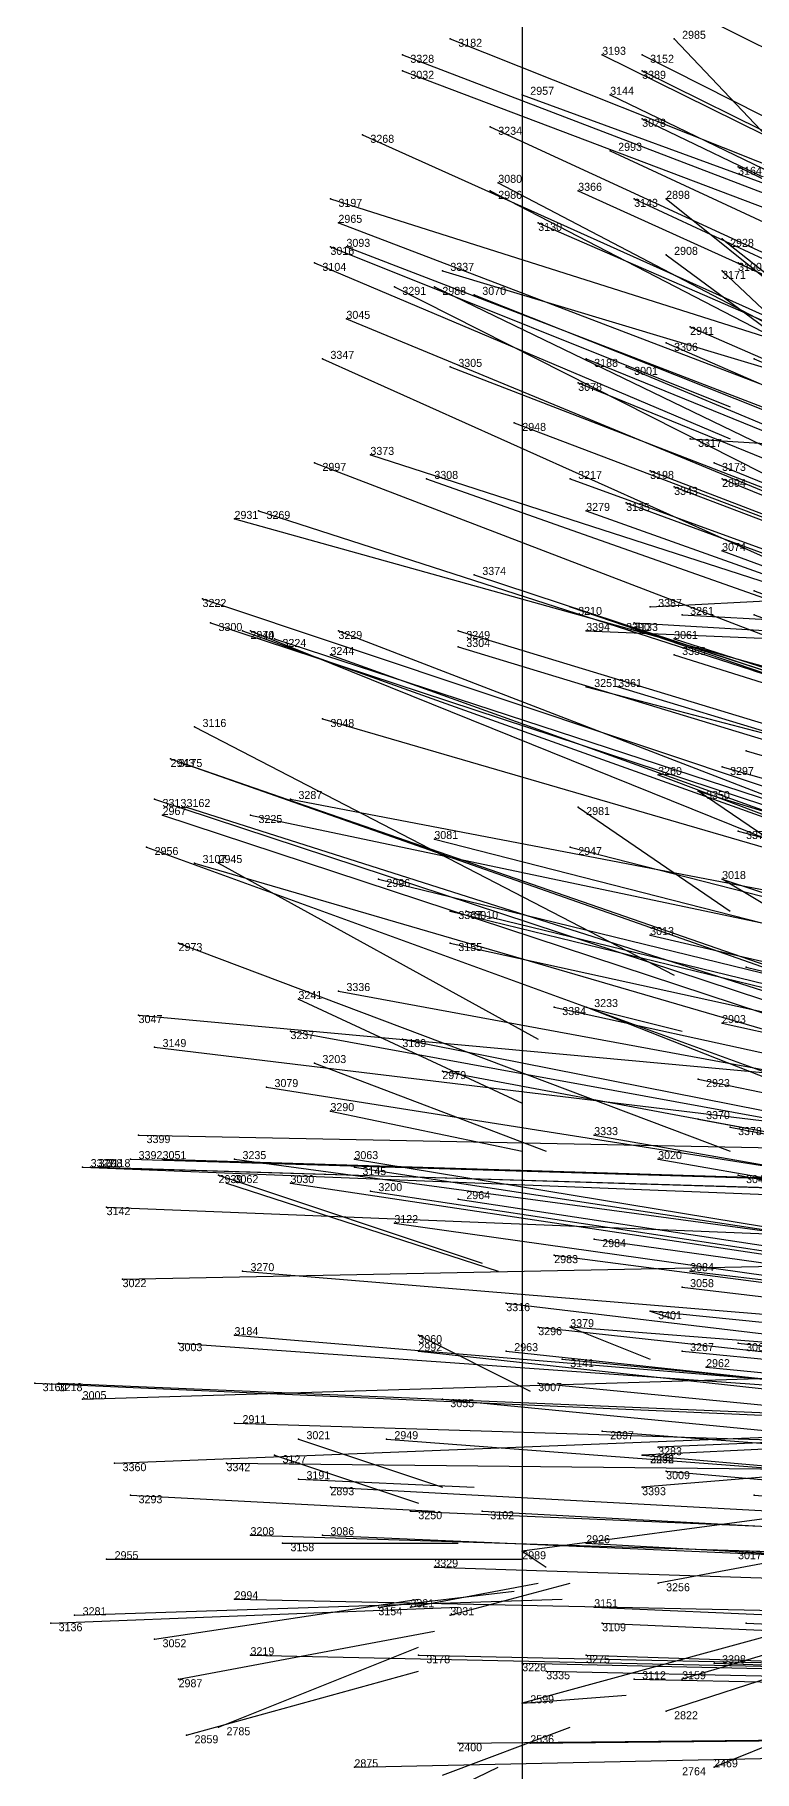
# Model space of a CAD drawing. Extents: x -0.5 to 0.59, y -0.5 to 0.59.
# Drawn here: x -0.498 to -0.408, y -0.0055 to 0.2115 of the extents above; entities that cross this region are included whole.
import ezdxf

# ---------------------------------------------------------------- set-up
doc = ezdxf.new("R2010")
doc.units = 0
for name, color, linetype in [('Clients', 3, 'CONTINUOUS'), ('Facilities', 3, 'CONTINUOUS'), ('Facilities_lines', 3, 'CONTINUOUS'), ('Min_max_boxes', 1, 'CONTINUOUS'), ('Normals', 1, 'CONTINUOUS'), ('Source_points', 5, 'CONTINUOUS'), ('Text', 3, 'CONTINUOUS')]:
    doc.layers.add(name, color=color, linetype=linetype)

msp = doc.modelspace()

# ---------------------------------------------------------------- linework, layer by layer
at = {"layer": 'Clients', "color": 5}
for p in [(-0.415, 0.117, -1.25), (-0.412, 0.106, -1.25), (-0.429, 0.09, -1.25), (-0.431, 0.05, -1.25), (-0.421, 0.052, -1.25), (-0.42, 0.035, -1.25), (-0.422, 0.034, -1.25), (-0.422, 0.03, -1.25), (-0.437, 0.022, -1.25), (-0.42, 0.018, -1.25), (-0.417, 0.006, -1.25), (-0.437, 0.003, -1.25), (-0.419, 0.002, -1.25), (-0.413, -0.005, -1.25)]:
    msp.add_point(p, dxfattribs=at)
at = {"layer": 'Facilities', "color": 3}
for p in [(-0.446, 0.211, -1.233), (-0.418, 0.211, -1.25), (-0.452, 0.209, -1.244), (-0.427, 0.209, -1.189), (-0.422, 0.209, -1.177), (-0.452, 0.207, -1.242), (-0.422, 0.207, -1.175), (-0.437, 0.204, -1.25), (-0.426, 0.204, -1.182), (-0.441, 0.2, -1.209), (-0.422, 0.201, -1.169), (-0.457, 0.199, -1.245), (-0.426, 0.197, -1.173), (-0.41, 0.195, -1.135), (-0.461, 0.191, -1.246), (-0.441, 0.192, -1.201), (-0.44, 0.193, -1.202), (-0.43, 0.192, -1.178), (-0.423, 0.191, -1.161), (-0.419, 0.191, -1.25), (-0.46, 0.188, -1.243), (-0.435, 0.188, -1.185), (-0.461, 0.185, -1.25), (-0.459, 0.185, -1.25), (-0.412, 0.186, -1.25), (-0.463, 0.183, -1.25), (-0.419, 0.184, -1.25), (-0.41, 0.183, -1.123), (-0.447, 0.182, -1.25), (-0.412, 0.182, -1.25), (-0.453, 0.18, -1.218), (-0.448, 0.18, -1.206), (-0.443, 0.179, -1.194), (-0.459, 0.176, -1.23), (-0.416, 0.175, -1.129), (-0.419, 0.173, -1.133), (-0.462, 0.171, -1.25), (-0.446, 0.17, -1.193), (-0.429, 0.171, -1.154), (-0.424, 0.17, -1.142), (-0.408, 0.171, -1.106), (-0.43, 0.168, -1.155), (-0.438, 0.163, -1.168), (-0.416, 0.161, -1.25), (-0.456, 0.159, -1.208), (-0.463, 0.158, -1.222), (-0.421, 0.157, -1.124), (-0.413, 0.158, -1.104), (-0.449, 0.156, -1.188), (-0.431, 0.156, -1.145), (-0.418, 0.155, -1.115), (-0.412, 0.156, -1.101), (-0.47, 0.152, -1.234), (-0.429, 0.152, -1.139), (-0.424, 0.153, -1.128), (-0.473, 0.151, -1.242), (-0.412, 0.147, -1.094), (-0.443, 0.144, -1.165), (-0.408, 0.142, -1.08), (-0.477, 0.141, -1.244), (-0.431, 0.14, -1.133), (-0.421, 0.14, -1.25), (-0.417, 0.139, -1.25), (-0.408, 0.139, -1.078), (-0.476, 0.138, -1.238), (-0.472, 0.137, -1.228), (-0.471, 0.137, -1.227), (-0.46, 0.137, -1.201), (-0.445, 0.137, -1.163), (-0.429, 0.137, -1.25), (-0.425, 0.138, -1.116), (-0.423, 0.138, -1.25), (-0.468, 0.136, -1.217), (-0.445, 0.135, -1.163), (-0.418, 0.136, -1.1), (-0.461, 0.134, -1.201), (-0.418, 0.134, -1.097), (-0.408, 0.132, -1.072), (-0.429, 0.13, -1.25), (-0.425, 0.13, -1.111), (-0.462, 0.126, -1.196), (-0.478, 0.125, -1.234), (-0.409, 0.122, -1.067), (-0.481, 0.121, -1.24), (-0.481, 0.121, -1.239), (-0.412, 0.12, -1.072), (-0.42, 0.119, -1.25), (-0.483, 0.116, -1.242), (-0.466, 0.116, -1.2), (-0.482, 0.114, -1.239), (-0.479, 0.115, -1.232), (-0.471, 0.114, -1.211), (-0.43, 0.115, -1.25), (-0.448, 0.111, -1.155), (-0.41, 0.112, -1.062), (-0.484, 0.11, -1.24), (-0.431, 0.11, -1.112), (-0.478, 0.108, -1.225), (-0.475, 0.108, -1.25), (-0.455, 0.106, -1.168), (-0.446, 0.102, -1.143), (-0.444, 0.102, -1.138), (-0.48, 0.098, -1.25), (-0.446, 0.098, -1.14), (-0.421, 0.099, -1.082), (-0.409, 0.095, -1.048), (-0.46, 0.092, -1.172), (-0.485, 0.089, -1.233), (-0.465, 0.091, -1.25), (-0.433, 0.09, -1.105), (-0.466, 0.087, -1.186), (-0.412, 0.088, -1.054), (-0.483, 0.085, -1.25), (-0.452, 0.086, -1.151), (-0.463, 0.083, -1.25), (-0.447, 0.082, -1.137), (-0.415, 0.081, -1.057), (-0.469, 0.08, -1.189), (-0.461, 0.077, -1.25), (-0.415, 0.076, -1.055), (-0.485, 0.074, -1.226), (-0.428, 0.074, -1.087), (-0.411, 0.075, -1.044), (-0.492, 0.07, -1.243), (-0.491, 0.07, -1.239), (-0.49, 0.07, -1.25), (-0.486, 0.071, -1.228), (-0.482, 0.071, -1.219), (-0.473, 0.071, -1.195), (-0.458, 0.071, -1.159), (-0.458, 0.07, -1.157), (-0.42, 0.071, -1.066), (-0.475, 0.069, -1.25), (-0.474, 0.068, -1.25), (-0.466, 0.068, -1.177), (-0.41, 0.069, -1.039), (-0.456, 0.067, -1.151), (-0.445, 0.066, -1.124), (-0.489, 0.065, -1.234), (-0.453, 0.063, -1.144), (-0.428, 0.061, -1.08), (-0.433, 0.059, -1.093), (-0.472, 0.057, -1.188), (-0.416, 0.057, -1.05), (-0.487, 0.056, -1.226), (-0.417, 0.055, -1.051), (-0.439, 0.053, -1.105), (-0.435, 0.05, -1.095), (-0.48, 0.048, -1.206), (-0.473, 0.049, -1.19), (-0.45, 0.049, -1.25), (-0.41, 0.048, -1.031), (-0.45, 0.047, -1.132), (-0.439, 0.047, -1.103), (-0.432, 0.046, -1.085), (-0.417, 0.047, -1.049), (-0.414, 0.045, -1.042), (-0.498, 0.043, -1.25), (-0.495, 0.043, -1.243), (-0.435, 0.043, -1.094), (-0.492, 0.041, -1.235), (-0.447, 0.041, -1.122), (-0.473, 0.038, -1.186), (-0.427, 0.037, -1.071), (-0.465, 0.036, -1.25), (-0.454, 0.036, -1.138), (-0.488, 0.033, -1.223), (-0.474, 0.033, -1.189), (-0.468, 0.034, -1.25), (-0.422, 0.034, -1.057), (-0.465, 0.031, -1.25), (-0.419, 0.032, -1.052), (-0.486, 0.029, -1.25), (-0.461, 0.03, -1.155), (-0.408, 0.029, -1.024), (-0.451, 0.027, -1.128), (-0.442, 0.027, -1.107), (-0.471, 0.024, -1.18), (-0.462, 0.024, -1.156), (-0.467, 0.023, -1.25), (-0.429, 0.023, -1.074), (-0.411, 0.022, -1.028), (-0.489, 0.021, -1.25), (-0.448, 0.02, -1.122), (-0.473, 0.016, -1.184), (-0.493, 0.014, -1.25), (-0.455, 0.015, -1.25), (-0.451, 0.015, -1.25), (-0.446, 0.014, -1.25), (-0.428, 0.015, -1.071), (-0.496, 0.013, -1.25), (-0.483, 0.011, -1.25), (-0.427, 0.013, -1.069), (-0.409, 0.013, -1.023), (-0.471, 0.009, -1.178), (-0.45, 0.009, -1.124), (-0.429, 0.009, -1.073), (-0.437, 0.008, -1.093), (-0.434, 0.007, -1.086), (-0.413, 0.008, -1.032), (-0.48, 0.006, -1.25), (-0.423, 0.006, -1.057), (-0.475, 0, -1.25), (-0.479, -0.001, -1.25), (-0.445, -0.002, -1.113), (-0.436, -0.002, -1.09), (-0.458, -0.005, -1.145)]:
    msp.add_point(p, dxfattribs=at)
at = {"layer": 'Facilities_lines', "color": 3}
for q in [(-0.415, 0.117, -1.25), (-0.412, 0.106, -1.25), (-0.429, 0.09, -1.25), (-0.431, 0.05, -1.25), (-0.421, 0.052, -1.25), (-0.437, 0.003, -1.25), (-0.437, 0.022, -1.25), (-0.422, 0.034, -1.25), (-0.422, 0.03, -1.25), (-0.42, 0.018, -1.25), (-0.42, 0.035, -1.25), (-0.419, 0.002, -1.25), (-0.417, 0.006, -1.25), (-0.413, -0.005, -1.25)]:
    msp.add_line((-0.302, 0.04, -1.25), q, dxfattribs=at)
at = {"layer": 'Min_max_boxes', "color": 1}
msp.add_line((-0.437, 0.214, -1.25), (-0.437, -0.106, -1.25), dxfattribs=at)
msp.add_line((-0.437, 0.214, -1.25), (-0.437, -0.106, -1.25), dxfattribs=at)
at = {"layer": 'Normals', "color": 1}
for p, q in [((-0.431, 0.222, -1.212), (-0.345, 0.179, -1.239)), ((-0.446, 0.211, -1.233), (-0.353, 0.174, -1.233)), ((-0.418, 0.211, -1.25), (-0.4, 0.192, -1.154)), ((-0.452, 0.209, -1.244), (-0.371, 0.178, -1.193)), ((-0.427, 0.209, -1.189), (-0.344, 0.168, -1.226)), ((-0.422, 0.209, -1.177), (-0.339, 0.167, -1.214)), ((-0.452, 0.207, -1.242), (-0.362, 0.173, -1.214)), ((-0.422, 0.207, -1.175), (-0.339, 0.166, -1.212)), ((-0.437, 0.204, -1.25), (-0.366, 0.178, -1.184)), ((-0.426, 0.204, -1.182), (-0.343, 0.164, -1.219)), ((-0.441, 0.2, -1.209), (-0.352, 0.159, -1.23)), ((-0.422, 0.201, -1.169), (-0.339, 0.161, -1.206)), ((-0.457, 0.199, -1.245), (-0.368, 0.159, -1.22)), ((-0.426, 0.197, -1.173), (-0.342, 0.158, -1.21)), ((-0.41, 0.195, -1.135), (-0.327, 0.155, -1.173)), ((-0.461, 0.191, -1.246), (-0.401, 0.172, -1.167)), ((-0.441, 0.192, -1.201), (-0.354, 0.147, -1.222)), ((-0.44, 0.193, -1.202), (-0.354, 0.148, -1.223)), ((-0.43, 0.192, -1.178), (-0.346, 0.154, -1.215)), ((-0.423, 0.191, -1.161), (-0.339, 0.152, -1.198)), ((-0.419, 0.191, -1.25), (-0.399, 0.175, -1.153)), ((-0.46, 0.188, -1.243), (-0.384, 0.159, -1.186)), ((-0.435, 0.188, -1.185), (-0.35, 0.151, -1.222)), ((-0.461, 0.185, -1.25), (-0.411, 0.165, -1.166)), ((-0.459, 0.185, -1.25), (-0.407, 0.165, -1.168)), ((-0.412, 0.186, -1.25), (-0.393, 0.171, -1.153)), ((-0.463, 0.183, -1.25), (-0.411, 0.161, -1.167)), ((-0.419, 0.184, -1.25), (-0.4, 0.17, -1.153)), ((-0.41, 0.183, -1.123), (-0.326, 0.144, -1.161)), ((-0.447, 0.182, -1.25), (-0.397, 0.167, -1.165)), ((-0.412, 0.182, -1.25), (-0.395, 0.166, -1.153)), ((-0.453, 0.18, -1.218), (-0.364, 0.135, -1.225)), ((-0.448, 0.18, -1.206), (-0.361, 0.138, -1.232)), ((-0.443, 0.179, -1.194), (-0.355, 0.144, -1.227)), ((-0.459, 0.176, -1.23), (-0.379, 0.143, -1.181)), ((-0.416, 0.175, -1.129), (-0.331, 0.138, -1.167)), ((-0.419, 0.173, -1.133), (-0.334, 0.136, -1.171)), ((-0.462, 0.171, -1.25), (-0.404, 0.145, -1.173)), ((-0.446, 0.17, -1.193), (-0.358, 0.136, -1.228)), ((-0.429, 0.171, -1.154), (-0.343, 0.136, -1.191)), ((-0.424, 0.17, -1.142), (-0.338, 0.134, -1.179)), ((-0.408, 0.171, -1.106), (-0.323, 0.135, -1.144)), ((-0.43, 0.168, -1.155), (-0.344, 0.133, -1.192)), ((-0.438, 0.163, -1.168), (-0.351, 0.13, -1.205)), ((-0.416, 0.161, -1.25), (-0.4, 0.16, -1.151)), ((-0.456, 0.159, -1.208), (-0.363, 0.129, -1.229)), ((-0.463, 0.158, -1.222), (-0.369, 0.122, -1.219)), ((-0.421, 0.157, -1.124), (-0.335, 0.124, -1.161)), ((-0.413, 0.158, -1.104), (-0.327, 0.123, -1.142)), ((-0.449, 0.156, -1.188), (-0.361, 0.125, -1.225)), ((-0.431, 0.156, -1.145), (-0.343, 0.124, -1.182)), ((-0.418, 0.155, -1.115), (-0.331, 0.122, -1.152)), ((-0.412, 0.156, -1.101), (-0.326, 0.121, -1.139)), ((-0.47, 0.152, -1.234), (-0.38, 0.123, -1.199)), ((-0.429, 0.152, -1.139), (-0.342, 0.121, -1.175)), ((-0.424, 0.153, -1.128), (-0.337, 0.121, -1.165)), ((-0.473, 0.151, -1.242), (-0.394, 0.129, -1.185)), ((-0.412, 0.147, -1.094), (-0.325, 0.115, -1.131)), ((-0.443, 0.144, -1.165), (-0.355, 0.115, -1.202)), ((-0.408, 0.142, -1.08), (-0.321, 0.111, -1.118)), ((-0.477, 0.141, -1.244), (-0.405, 0.117, -1.18)), ((-0.431, 0.14, -1.133), (-0.343, 0.11, -1.169)), ((-0.421, 0.14, -1.25), (-0.402, 0.141, -1.152)), ((-0.417, 0.139, -1.25), (-0.398, 0.138, -1.152)), ((-0.408, 0.139, -1.078), (-0.321, 0.108, -1.116)), ((-0.476, 0.138, -1.238), (-0.403, 0.114, -1.174)), ((-0.472, 0.137, -1.228), (-0.388, 0.107, -1.183)), ((-0.471, 0.137, -1.227), (-0.399, 0.108, -1.164)), ((-0.46, 0.137, -1.201), (-0.369, 0.102, -1.22)), ((-0.445, 0.137, -1.163), (-0.356, 0.11, -1.2)), ((-0.429, 0.137, -1.25), (-0.405, 0.136, -1.153)), ((-0.425, 0.138, -1.116), (-0.336, 0.109, -1.153)), ((-0.423, 0.138, -1.25), (-0.406, 0.137, -1.152)), ((-0.468, 0.136, -1.217), (-0.373, 0.105, -1.227)), ((-0.445, 0.135, -1.163), (-0.356, 0.108, -1.2)), ((-0.418, 0.136, -1.1), (-0.33, 0.108, -1.137)), ((-0.461, 0.134, -1.201), (-0.369, 0.101, -1.22)), ((-0.418, 0.134, -1.097), (-0.329, 0.106, -1.134)), ((-0.408, 0.132, -1.072), (-0.32, 0.104, -1.11)), ((-0.429, 0.13, -1.25), (-0.406, 0.124, -1.153)), ((-0.425, 0.13, -1.111), (-0.336, 0.103, -1.148)), ((-0.462, 0.126, -1.196), (-0.369, 0.099, -1.223)), ((-0.478, 0.125, -1.234), (-0.418, 0.094, -1.161)), ((-0.409, 0.122, -1.067), (-0.32, 0.096, -1.105)), ((-0.481, 0.121, -1.24), (-0.404, 0.094, -1.183)), ((-0.481, 0.121, -1.239), (-0.403, 0.094, -1.181)), ((-0.412, 0.12, -1.072), (-0.322, 0.095, -1.109)), ((-0.42, 0.119, -1.25), (-0.404, 0.113, -1.152)), ((-0.483, 0.116, -1.242), (-0.395, 0.087, -1.204)), ((-0.466, 0.116, -1.2), (-0.372, 0.098, -1.229)), ((-0.415, 0.117, -1.25), (-0.402, 0.113, -1.151)), ((-0.482, 0.114, -1.239), (-0.394, 0.085, -1.2)), ((-0.479, 0.115, -1.232), (-0.391, 0.087, -1.194)), ((-0.471, 0.114, -1.211), (-0.376, 0.094, -1.234)), ((-0.43, 0.115, -1.25), (-0.411, 0.102, -1.153)), ((-0.448, 0.111, -1.155), (-0.358, 0.088, -1.192)), ((-0.41, 0.112, -1.062), (-0.32, 0.088, -1.1)), ((-0.484, 0.11, -1.24), (-0.396, 0.078, -1.203)), ((-0.431, 0.11, -1.112), (-0.341, 0.087, -1.149)), ((-0.478, 0.108, -1.225), (-0.382, 0.08, -1.229)), ((-0.475, 0.108, -1.25), (-0.435, 0.086, -1.161)), ((-0.455, 0.106, -1.168), (-0.365, 0.084, -1.205)), ((-0.412, 0.106, -1.25), (-0.403, 0.103, -1.15)), ((-0.446, 0.102, -1.143), (-0.356, 0.08, -1.181)), ((-0.444, 0.102, -1.138), (-0.354, 0.08, -1.176)), ((-0.48, 0.098, -1.25), (-0.411, 0.072, -1.183)), ((-0.446, 0.098, -1.14), (-0.355, 0.078, -1.178)), ((-0.421, 0.099, -1.082), (-0.331, 0.078, -1.119)), ((-0.409, 0.095, -1.048), (-0.318, 0.073, -1.085)), ((-0.46, 0.092, -1.172), (-0.368, 0.075, -1.209)), ((-0.485, 0.089, -1.233), (-0.387, 0.08, -1.246)), ((-0.465, 0.091, -1.25), (-0.437, 0.078, -1.155)), ((-0.433, 0.09, -1.105), (-0.342, 0.07, -1.142)), ((-0.429, 0.09, -1.25), (-0.417, 0.087, -1.151)), ((-0.466, 0.087, -1.186), (-0.373, 0.07, -1.218)), ((-0.412, 0.088, -1.054), (-0.321, 0.068, -1.09)), ((-0.483, 0.085, -1.25), (-0.392, 0.074, -1.21)), ((-0.452, 0.086, -1.151), (-0.361, 0.068, -1.188)), ((-0.463, 0.083, -1.25), (-0.434, 0.072, -1.155)), ((-0.447, 0.082, -1.137), (-0.356, 0.065, -1.174)), ((-0.415, 0.081, -1.057), (-0.324, 0.062, -1.093)), ((-0.469, 0.08, -1.189), (-0.374, 0.065, -1.218)), ((-0.461, 0.077, -1.25), (-0.437, 0.072, -1.153)), ((-0.415, 0.076, -1.055), (-0.323, 0.059, -1.091)), ((-0.485, 0.074, -1.226), (-0.385, 0.072, -1.233)), ((-0.428, 0.074, -1.087), (-0.337, 0.058, -1.124)), ((-0.411, 0.075, -1.044), (-0.319, 0.057, -1.08)), ((-0.492, 0.07, -1.243), (-0.392, 0.066, -1.234)), ((-0.491, 0.07, -1.239), (-0.391, 0.067, -1.247)), ((-0.49, 0.07, -1.25), (-0.393, 0.067, -1.223)), ((-0.486, 0.071, -1.228), (-0.387, 0.068, -1.238)), ((-0.482, 0.071, -1.219), (-0.384, 0.068, -1.235)), ((-0.473, 0.071, -1.195), (-0.377, 0.058, -1.222)), ((-0.458, 0.071, -1.159), (-0.367, 0.056, -1.197)), ((-0.458, 0.07, -1.157), (-0.366, 0.056, -1.194)), ((-0.42, 0.071, -1.066), (-0.329, 0.055, -1.102)), ((-0.475, 0.069, -1.25), (-0.442, 0.058, -1.156)), ((-0.474, 0.068, -1.25), (-0.44, 0.057, -1.156)), ((-0.466, 0.068, -1.177), (-0.373, 0.054, -1.212)), ((-0.41, 0.069, -1.039), (-0.318, 0.052, -1.076)), ((-0.456, 0.067, -1.151), (-0.364, 0.053, -1.188)), ((-0.445, 0.066, -1.124), (-0.353, 0.052, -1.162)), ((-0.489, 0.065, -1.234), (-0.39, 0.061, -1.247)), ((-0.453, 0.063, -1.144), (-0.361, 0.05, -1.181)), ((-0.428, 0.061, -1.08), (-0.335, 0.048, -1.117)), ((-0.433, 0.059, -1.093), (-0.341, 0.047, -1.13)), ((-0.487, 0.056, -1.226), (-0.387, 0.058, -1.231)), ((-0.472, 0.057, -1.188), (-0.375, 0.049, -1.213)), ((-0.416, 0.057, -1.05), (-0.324, 0.046, -1.087)), ((-0.417, 0.055, -1.051), (-0.325, 0.044, -1.088)), ((-0.439, 0.053, -1.105), (-0.347, 0.042, -1.142)), ((-0.435, 0.05, -1.095), (-0.343, 0.04, -1.132)), ((-0.431, 0.05, -1.25), (-0.421, 0.046, -1.151)), ((-0.421, 0.052, -1.25), (-0.418, 0.051, -1.15)), ((-0.48, 0.048, -1.206), (-0.382, 0.041, -1.224)), ((-0.473, 0.049, -1.19), (-0.377, 0.041, -1.214)), ((-0.45, 0.049, -1.25), (-0.436, 0.042, -1.151)), ((-0.41, 0.048, -1.031), (-0.318, 0.038, -1.069)), ((-0.45, 0.047, -1.132), (-0.358, 0.037, -1.169)), ((-0.439, 0.047, -1.103), (-0.346, 0.037, -1.14)), ((-0.432, 0.046, -1.085), (-0.339, 0.037, -1.123)), ((-0.417, 0.047, -1.049), (-0.325, 0.038, -1.086)), ((-0.492, 0.041, -1.235), (-0.393, 0.044, -1.224)), ((-0.414, 0.045, -1.042), (-0.322, 0.036, -1.079)), ((-0.498, 0.043, -1.25), (-0.407, 0.039, -1.208)), ((-0.495, 0.043, -1.243), (-0.399, 0.039, -1.216)), ((-0.435, 0.043, -1.094), (-0.343, 0.034, -1.131)), ((-0.447, 0.041, -1.122), (-0.354, 0.032, -1.159)), ((-0.488, 0.033, -1.223), (-0.388, 0.037, -1.225)), ((-0.473, 0.038, -1.186), (-0.376, 0.035, -1.213)), ((-0.427, 0.037, -1.071), (-0.335, 0.03, -1.109)), ((-0.465, 0.036, -1.25), (-0.447, 0.03, -1.152)), ((-0.454, 0.036, -1.138), (-0.361, 0.029, -1.175)), ((-0.42, 0.035, -1.25), (-0.42, 0.035, -1.15)), ((-0.474, 0.033, -1.189), (-0.377, 0.032, -1.212)), ((-0.468, 0.034, -1.25), (-0.45, 0.028, -1.152)), ((-0.422, 0.034, -1.25), (-0.422, 0.034, -1.15)), ((-0.422, 0.034, -1.057), (-0.329, 0.026, -1.095)), ((-0.465, 0.031, -1.25), (-0.443, 0.03, -1.152)), ((-0.419, 0.032, -1.052), (-0.327, 0.024, -1.089)), ((-0.486, 0.029, -1.25), (-0.448, 0.027, -1.158)), ((-0.461, 0.03, -1.155), (-0.368, 0.025, -1.192)), ((-0.422, 0.03, -1.25), (-0.422, 0.03, -1.15)), ((-0.408, 0.029, -1.024), (-0.316, 0.022, -1.062)), ((-0.451, 0.027, -1.128), (-0.358, 0.023, -1.165)), ((-0.442, 0.027, -1.107), (-0.349, 0.022, -1.143)), ((-0.471, 0.024, -1.18), (-0.376, 0.021, -1.21)), ((-0.462, 0.024, -1.156), (-0.369, 0.02, -1.193)), ((-0.467, 0.023, -1.25), (-0.445, 0.023, -1.152)), ((-0.437, 0.022, -1.25), (-0.434, 0.02, -1.15)), ((-0.429, 0.023, -1.074), (-0.337, 0.018, -1.112)), ((-0.411, 0.022, -1.028), (-0.318, 0.016, -1.066)), ((-0.489, 0.021, -1.25), (-0.437, 0.021, -1.165)), ((-0.448, 0.02, -1.122), (-0.355, 0.017, -1.158)), ((-0.451, 0.015, -1.25), (-0.435, 0.018, -1.151)), ((-0.446, 0.014, -1.25), (-0.431, 0.018, -1.151)), ((-0.42, 0.018, -1.25), (-0.42, 0.018, -1.15)), ((-0.493, 0.014, -1.25), (-0.432, 0.016, -1.171)), ((-0.483, 0.011, -1.25), (-0.45, 0.016, -1.156)), ((-0.473, 0.016, -1.184), (-0.377, 0.014, -1.21)), ((-0.455, 0.015, -1.25), (-0.438, 0.017, -1.151)), ((-0.496, 0.013, -1.25), (-0.445, 0.015, -1.164)), ((-0.428, 0.015, -1.071), (-0.335, 0.011, -1.108)), ((-0.48, 0.006, -1.25), (-0.448, 0.012, -1.155)), ((-0.427, 0.013, -1.069), (-0.335, 0.009, -1.106)), ((-0.409, 0.013, -1.023), (-0.316, 0.009, -1.061)), ((-0.475, 0, -1.25), (-0.45, 0.01, -1.154)), ((-0.471, 0.009, -1.178), (-0.377, 0.007, -1.21)), ((-0.45, 0.009, -1.124), (-0.357, 0.007, -1.161)), ((-0.429, 0.009, -1.073), (-0.337, 0.006, -1.111)), ((-0.479, -0.001, -1.25), (-0.45, 0.007, -1.155)), ((-0.437, 0.008, -1.093), (-0.344, 0.006, -1.13)), ((-0.434, 0.007, -1.086), (-0.341, 0.005, -1.123)), ((-0.413, 0.008, -1.032), (-0.32, 0.005, -1.07)), ((-0.423, 0.006, -1.057), (-0.33, 0.004, -1.094)), ((-0.417, 0.006, -1.25), (-0.417, 0.006, -1.15)), ((-0.437, 0.003, -1.25), (-0.424, 0.004, -1.151)), ((-0.447, -0.006, -1.25), (-0.431, 0, -1.151)), ((-0.419, 0.002, -1.25), (-0.419, 0.002, -1.15)), ((-0.445, -0.002, -1.113), (-0.352, -0.001, -1.15)), ((-0.436, -0.002, -1.09), (-0.343, -0.001, -1.127)), ((-0.458, -0.005, -1.145), (-0.365, -0.003, -1.183)), ((-0.465, -0.017, -1.25), (-0.44, -0.005, -1.154)), ((-0.413, -0.005, -1.25), (-0.413, -0.005, -1.15))]:
    msp.add_line(p, q, dxfattribs=at)
at = {"layer": 'Source_points', "color": 5}
for p in [(-0.446, 0.211, -1.233), (-0.418, 0.211, -1.25), (-0.452, 0.209, -1.244), (-0.427, 0.209, -1.189), (-0.422, 0.209, -1.177), (-0.452, 0.207, -1.242), (-0.422, 0.207, -1.175), (-0.437, 0.204, -1.25), (-0.426, 0.204, -1.182), (-0.441, 0.2, -1.209), (-0.422, 0.201, -1.169), (-0.457, 0.199, -1.245), (-0.426, 0.197, -1.173), (-0.41, 0.195, -1.135), (-0.461, 0.191, -1.246), (-0.441, 0.192, -1.201), (-0.44, 0.193, -1.202), (-0.43, 0.192, -1.178), (-0.423, 0.191, -1.161), (-0.419, 0.191, -1.25), (-0.46, 0.188, -1.243), (-0.435, 0.188, -1.185), (-0.461, 0.185, -1.25), (-0.459, 0.185, -1.25), (-0.412, 0.186, -1.25), (-0.463, 0.183, -1.25), (-0.419, 0.184, -1.25), (-0.41, 0.183, -1.123), (-0.447, 0.182, -1.25), (-0.412, 0.182, -1.25), (-0.453, 0.18, -1.218), (-0.448, 0.18, -1.206), (-0.443, 0.179, -1.194), (-0.459, 0.176, -1.23), (-0.416, 0.175, -1.129), (-0.419, 0.173, -1.133), (-0.462, 0.171, -1.25), (-0.446, 0.17, -1.193), (-0.429, 0.171, -1.154), (-0.424, 0.17, -1.142), (-0.408, 0.171, -1.106), (-0.43, 0.168, -1.155), (-0.438, 0.163, -1.168), (-0.416, 0.161, -1.25), (-0.456, 0.159, -1.208), (-0.463, 0.158, -1.222), (-0.421, 0.157, -1.124), (-0.413, 0.158, -1.104), (-0.449, 0.156, -1.188), (-0.431, 0.156, -1.145), (-0.418, 0.155, -1.115), (-0.412, 0.156, -1.101), (-0.47, 0.152, -1.234), (-0.429, 0.152, -1.139), (-0.424, 0.153, -1.128), (-0.473, 0.151, -1.242), (-0.412, 0.147, -1.094), (-0.443, 0.144, -1.165), (-0.408, 0.142, -1.08), (-0.477, 0.141, -1.244), (-0.431, 0.14, -1.133), (-0.421, 0.14, -1.25), (-0.417, 0.139, -1.25), (-0.408, 0.139, -1.078), (-0.476, 0.138, -1.238), (-0.472, 0.137, -1.228), (-0.471, 0.137, -1.227), (-0.46, 0.137, -1.201), (-0.445, 0.137, -1.163), (-0.429, 0.137, -1.25), (-0.425, 0.138, -1.116), (-0.423, 0.138, -1.25), (-0.468, 0.136, -1.217), (-0.445, 0.135, -1.163), (-0.418, 0.136, -1.1), (-0.461, 0.134, -1.201), (-0.418, 0.134, -1.097), (-0.408, 0.132, -1.072), (-0.429, 0.13, -1.25), (-0.425, 0.13, -1.111), (-0.462, 0.126, -1.196), (-0.478, 0.125, -1.234), (-0.409, 0.122, -1.067), (-0.481, 0.121, -1.24), (-0.481, 0.121, -1.239), (-0.412, 0.12, -1.072), (-0.42, 0.119, -1.25), (-0.483, 0.116, -1.242), (-0.466, 0.116, -1.2), (-0.415, 0.117, -1.25), (-0.482, 0.114, -1.239), (-0.479, 0.115, -1.232), (-0.471, 0.114, -1.211), (-0.43, 0.115, -1.25), (-0.448, 0.111, -1.155), (-0.41, 0.112, -1.062), (-0.484, 0.11, -1.24), (-0.431, 0.11, -1.112), (-0.478, 0.108, -1.225), (-0.475, 0.108, -1.25), (-0.455, 0.106, -1.168), (-0.412, 0.106, -1.25), (-0.446, 0.102, -1.143), (-0.444, 0.102, -1.138), (-0.48, 0.098, -1.25), (-0.446, 0.098, -1.14), (-0.421, 0.099, -1.082), (-0.409, 0.095, -1.048), (-0.46, 0.092, -1.172), (-0.485, 0.089, -1.233), (-0.465, 0.091, -1.25), (-0.433, 0.09, -1.105), (-0.429, 0.09, -1.25), (-0.466, 0.087, -1.186), (-0.412, 0.088, -1.054), (-0.483, 0.085, -1.25), (-0.452, 0.086, -1.151), (-0.463, 0.083, -1.25), (-0.447, 0.082, -1.137), (-0.415, 0.081, -1.057), (-0.469, 0.08, -1.189), (-0.461, 0.077, -1.25), (-0.415, 0.076, -1.055), (-0.485, 0.074, -1.226), (-0.428, 0.074, -1.087), (-0.411, 0.075, -1.044), (-0.492, 0.07, -1.243), (-0.491, 0.07, -1.239), (-0.49, 0.07, -1.25), (-0.486, 0.071, -1.228), (-0.482, 0.071, -1.219), (-0.473, 0.071, -1.195), (-0.458, 0.071, -1.159), (-0.458, 0.07, -1.157), (-0.42, 0.071, -1.066), (-0.475, 0.069, -1.25), (-0.474, 0.068, -1.25), (-0.466, 0.068, -1.177), (-0.41, 0.069, -1.039), (-0.456, 0.067, -1.151), (-0.445, 0.066, -1.124), (-0.489, 0.065, -1.234), (-0.453, 0.063, -1.144), (-0.428, 0.061, -1.08), (-0.433, 0.059, -1.093), (-0.472, 0.057, -1.188), (-0.416, 0.057, -1.05), (-0.487, 0.056, -1.226), (-0.417, 0.055, -1.051), (-0.439, 0.053, -1.105), (-0.435, 0.05, -1.095), (-0.431, 0.05, -1.25), (-0.421, 0.052, -1.25), (-0.48, 0.048, -1.206), (-0.473, 0.049, -1.19), (-0.45, 0.049, -1.25), (-0.41, 0.048, -1.031), (-0.45, 0.047, -1.132), (-0.439, 0.047, -1.103), (-0.432, 0.046, -1.085), (-0.417, 0.047, -1.049), (-0.414, 0.045, -1.042), (-0.498, 0.043, -1.25), (-0.495, 0.043, -1.243), (-0.435, 0.043, -1.094), (-0.492, 0.041, -1.235), (-0.447, 0.041, -1.122), (-0.473, 0.038, -1.186), (-0.427, 0.037, -1.071), (-0.465, 0.036, -1.25), (-0.454, 0.036, -1.138), (-0.42, 0.035, -1.25), (-0.488, 0.033, -1.223), (-0.474, 0.033, -1.189), (-0.468, 0.034, -1.25), (-0.422, 0.034, -1.25), (-0.422, 0.034, -1.057), (-0.465, 0.031, -1.25), (-0.419, 0.032, -1.052), (-0.486, 0.029, -1.25), (-0.461, 0.03, -1.155), (-0.422, 0.03, -1.25), (-0.408, 0.029, -1.024), (-0.451, 0.027, -1.128), (-0.442, 0.027, -1.107), (-0.471, 0.024, -1.18), (-0.462, 0.024, -1.156), (-0.467, 0.023, -1.25), (-0.437, 0.022, -1.25), (-0.429, 0.023, -1.074), (-0.411, 0.022, -1.028), (-0.489, 0.021, -1.25), (-0.448, 0.02, -1.122), (-0.42, 0.018, -1.25), (-0.473, 0.016, -1.184), (-0.493, 0.014, -1.25), (-0.455, 0.015, -1.25), (-0.451, 0.015, -1.25), (-0.446, 0.014, -1.25), (-0.428, 0.015, -1.071), (-0.496, 0.013, -1.25), (-0.483, 0.011, -1.25), (-0.427, 0.013, -1.069), (-0.409, 0.013, -1.023), (-0.471, 0.009, -1.178), (-0.45, 0.009, -1.124), (-0.429, 0.009, -1.073), (-0.437, 0.008, -1.093), (-0.434, 0.007, -1.086), (-0.413, 0.008, -1.032), (-0.48, 0.006, -1.25), (-0.423, 0.006, -1.057), (-0.417, 0.006, -1.25), (-0.437, 0.003, -1.25), (-0.475, 0, -1.25), (-0.419, 0.002, -1.25), (-0.479, -0.001, -1.25), (-0.445, -0.002, -1.113), (-0.436, -0.002, -1.09), (-0.458, -0.005, -1.145), (-0.413, -0.005, -1.25)]:
    msp.add_point(p, dxfattribs=at)

# ---------------------------------------------------------------- texts
at = {"layer": 'Text', "color": 3}
for s, p in [('3182', (-0.445, 0.21, -1.233)), ('2985', (-0.417, 0.211, -1.25)), ('3328', (-0.451, 0.208, -1.244)), ('3193', (-0.427, 0.209, -1.189)), ('3152', (-0.421, 0.208, -1.177)), ('3032', (-0.451, 0.206, -1.242)), ('3389', (-0.422, 0.206, -1.175)), ('2957', (-0.436, 0.204, -1.25)), ('3144', (-0.426, 0.204, -1.182)), ('3234', (-0.44, 0.199, -1.209)), ('3028', (-0.422, 0.2, -1.169)), ('3268', (-0.456, 0.198, -1.245)), ('2993', (-0.425, 0.197, -1.173)), ('3080', (-0.44, 0.193, -1.202)), ('3164', (-0.41, 0.194, -1.135)), ('3197', (-0.46, 0.19, -1.246)), ('2986', (-0.44, 0.191, -1.201)), ('3366', (-0.43, 0.192, -1.178)), ('3143', (-0.423, 0.19, -1.161)), ('2898', (-0.419, 0.191, -1.25)), ('2965', (-0.46, 0.188, -1.243)), ('3130', (-0.435, 0.187, -1.185)), ('3016', (-0.461, 0.184, -1.25)), ('3093', (-0.459, 0.185, -1.25)), ('2908', (-0.418, 0.184, -1.25)), ('2928', (-0.411, 0.185, -1.25)), ('3104', (-0.462, 0.182, -1.25)), ('3337', (-0.446, 0.182, -1.25)), ('3190', (-0.41, 0.182, -1.123)), ('3171', (-0.412, 0.181, -1.25)), ('3291', (-0.452, 0.179, -1.218)), ('2988', (-0.447, 0.179, -1.206)), ('3070', (-0.442, 0.179, -1.194)), ('3045', (-0.459, 0.176, -1.23)), ('2941', (-0.416, 0.174, -1.129)), ('3347', (-0.461, 0.171, -1.25)), ('3306', (-0.418, 0.172, -1.133)), ('3305', (-0.445, 0.17, -1.193)), ('3188', (-0.428, 0.17, -1.154)), ('3001', (-0.423, 0.169, -1.142)), ('3078', (-0.43, 0.167, -1.155)), ('2948', (-0.437, 0.162, -1.168)), ('3317', (-0.415, 0.16, -1.25)), ('3373', (-0.456, 0.159, -1.208)), ('2997', (-0.462, 0.157, -1.222)), ('3308', (-0.448, 0.156, -1.188)), ('3217', (-0.43, 0.156, -1.145)), ('3198', (-0.421, 0.156, -1.124)), ('3173', (-0.412, 0.157, -1.104)), ('3343', (-0.418, 0.154, -1.115)), ('2894', (-0.412, 0.155, -1.101)), ('2931', (-0.473, 0.151, -1.242)), ('3269', (-0.469, 0.151, -1.234)), ('3279', (-0.429, 0.152, -1.139)), ('3135', (-0.424, 0.152, -1.128)), ('3074', (-0.412, 0.147, -1.094)), ('3374', (-0.442, 0.144, -1.165)), ('3222', (-0.477, 0.14, -1.244)), ('3210', (-0.43, 0.139, -1.133)), ('3387', (-0.42, 0.14, -1.25)), ('3261', (-0.416, 0.139, -1.25)), ('3300', (-0.475, 0.137, -1.238)), ('2940', (-0.471, 0.136, -1.228)), ('2974', (-0.471, 0.136, -1.227)), ('3229', (-0.46, 0.136, -1.201)), ('3249', (-0.444, 0.136, -1.163)), ('3394', (-0.429, 0.137, -1.25)), ('3390', (-0.424, 0.137, -1.116)), ('3133', (-0.423, 0.137, -1.25)), ('3061', (-0.418, 0.136, -1.1)), ('3224', (-0.467, 0.135, -1.217)), ('3244', (-0.461, 0.134, -1.201)), ('3304', (-0.444, 0.135, -1.163)), ('3355', (-0.417, 0.134, -1.097)), ('3251', (-0.428, 0.13, -1.25)), ('3361', (-0.425, 0.13, -1.111)), ('3116', (-0.477, 0.125, -1.234)), ('3048', (-0.461, 0.125, -1.196)), ('2943', (-0.481, 0.12, -1.24)), ('3175', (-0.48, 0.12, -1.239)), ('3260', (-0.42, 0.119, -1.25)), ('3297', (-0.411, 0.119, -1.072)), ('3313', (-0.482, 0.115, -1.242)), ('2967', (-0.482, 0.114, -1.239)), ('3162', (-0.479, 0.115, -1.232)), ('3287', (-0.465, 0.116, -1.2)), ('2981', (-0.429, 0.114, -1.25)), ('3350', (-0.414, 0.116, -1.25)), ('3225', (-0.47, 0.113, -1.211)), ('3081', (-0.448, 0.111, -1.155)), ('3375', (-0.409, 0.111, -1.062)), ('2956', (-0.483, 0.109, -1.24)), ('3107', (-0.477, 0.108, -1.225)), ('2945', (-0.475, 0.108, -1.25)), ('2947', (-0.43, 0.109, -1.112)), ('3018', (-0.412, 0.106, -1.25)), ('2996', (-0.454, 0.105, -1.168)), ('3367', (-0.445, 0.101, -1.143)), ('3010', (-0.443, 0.101, -1.138)), ('3013', (-0.421, 0.099, -1.082)), ('2973', (-0.48, 0.097, -1.25)), ('3155', (-0.445, 0.097, -1.14)), ('3241', (-0.465, 0.091, -1.25)), ('3336', (-0.459, 0.092, -1.172)), ('3047', (-0.485, 0.088, -1.233)), ('3384', (-0.432, 0.089, -1.105)), ('3233', (-0.428, 0.09, -1.25)), ('2903', (-0.412, 0.088, -1.054)), ('3237', (-0.466, 0.086, -1.186)), ('3149', (-0.482, 0.085, -1.25)), ('3189', (-0.452, 0.085, -1.151)), ('3203', (-0.462, 0.083, -1.25)), ('3079', (-0.468, 0.08, -1.189)), ('2979', (-0.447, 0.081, -1.137)), ('2923', (-0.414, 0.08, -1.057)), ('3290', (-0.461, 0.077, -1.25)), ('3370', (-0.414, 0.076, -1.055)), ('3399', (-0.484, 0.073, -1.226)), ('3333', (-0.428, 0.074, -1.087)), ('3378', (-0.41, 0.074, -1.044)), ('3392', (-0.485, 0.071, -1.228)), ('3051', (-0.482, 0.071, -1.219)), ('3235', (-0.472, 0.071, -1.195)), ('3063', (-0.458, 0.071, -1.159)), ('3020', (-0.42, 0.071, -1.066)), ('3322', (-0.491, 0.07, -1.243)), ('3298', (-0.49, 0.07, -1.239)), ('3118', (-0.489, 0.07, -1.25)), ('3145', (-0.457, 0.069, -1.157)), ('2939', (-0.475, 0.068, -1.25)), ('3062', (-0.473, 0.068, -1.25)), ('3030', (-0.466, 0.068, -1.177)), ('3200', (-0.455, 0.067, -1.151)), ('3043', (-0.409, 0.068, -1.039)), ('2964', (-0.444, 0.066, -1.124)), ('3142', (-0.489, 0.064, -1.234)), ('3122', (-0.453, 0.063, -1.144)), ('2984', (-0.427, 0.06, -1.08)), ('2983', (-0.433, 0.058, -1.093)), ('3270', (-0.471, 0.057, -1.188)), ('3084', (-0.416, 0.057, -1.05)), ('3022', (-0.487, 0.055, -1.226)), ('3058', (-0.416, 0.055, -1.051)), ('3316', (-0.439, 0.052, -1.105)), ('3184', (-0.473, 0.049, -1.19)), ('3296', (-0.435, 0.049, -1.095)), ('3379', (-0.431, 0.05, -1.25)), ('3401', (-0.42, 0.051, -1.25)), ('3003', (-0.48, 0.047, -1.206)), ('3060', (-0.45, 0.048, -1.25)), ('2992', (-0.45, 0.047, -1.132)), ('2963', (-0.438, 0.047, -1.103)), ('3267', (-0.416, 0.047, -1.049)), ('3064', (-0.409, 0.047, -1.031)), ('3141', (-0.431, 0.045, -1.085)), ('2962', (-0.414, 0.045, -1.042)), ('3160', (-0.497, 0.042, -1.25)), ('3218', (-0.495, 0.042, -1.243)), ('3005', (-0.492, 0.041, -1.235)), ('3007', (-0.435, 0.042, -1.094)), ('3055', (-0.446, 0.04, -1.122)), ('2911', (-0.472, 0.038, -1.186)), ('3021', (-0.464, 0.036, -1.25)), ('2949', (-0.453, 0.036, -1.138)), ('2897', (-0.426, 0.036, -1.071)), ('3283', (-0.42, 0.034, -1.25)), ('3360', (-0.487, 0.032, -1.223)), ('3342', (-0.474, 0.032, -1.189)), ('3127', (-0.467, 0.033, -1.25)), ('3292', (-0.421, 0.033, -1.057)), ('2936', (-0.421, 0.033, -1.25)), ('3191', (-0.464, 0.031, -1.25)), ('3009', (-0.419, 0.031, -1.052)), ('3293', (-0.485, 0.028, -1.25)), ('2893', (-0.461, 0.029, -1.155)), ('3393', (-0.422, 0.029, -1.25)), ('3250', (-0.45, 0.026, -1.128)), ('3102', (-0.441, 0.026, -1.107)), ('3208', (-0.471, 0.024, -1.18)), ('3086', (-0.461, 0.024, -1.156)), ('2926', (-0.429, 0.023, -1.074)), ('2955', (-0.488, 0.021, -1.25)), ('3158', (-0.466, 0.022, -1.25)), ('2989', (-0.437, 0.021, -1.25)), ('3017', (-0.41, 0.021, -1.028)), ('3329', (-0.448, 0.02, -1.122)), ('3256', (-0.419, 0.017, -1.25)), ('2994', (-0.473, 0.016, -1.184)), ('3321', (-0.451, 0.015, -1.25)), ('3151', (-0.428, 0.015, -1.071)), ('3281', (-0.492, 0.014, -1.25)), ('3154', (-0.455, 0.014, -1.25)), ('3031', (-0.446, 0.014, -1.25)), ('3136', (-0.495, 0.012, -1.25)), ('3052', (-0.482, 0.01, -1.25)), ('3109', (-0.427, 0.012, -1.069)), ('3219', (-0.471, 0.009, -1.178)), ('3178', (-0.449, 0.008, -1.124)), ('3275', (-0.429, 0.008, -1.073)), ('3398', (-0.412, 0.008, -1.032)), ('3228', (-0.437, 0.007, -1.093)), ('3335', (-0.434, 0.006, -1.086)), ('3112', (-0.422, 0.006, -1.057)), ('3159', (-0.417, 0.006, -1.25)), ('2987', (-0.48, 0.005, -1.25)), ('2599', (-0.436, 0.003, -1.25)), ('2785', (-0.474, -0.001, -1.25)), ('2822', (-0.418, 0.001, -1.25)), ('2859', (-0.478, -0.002, -1.25)), ('2400', (-0.445, -0.003, -1.113)), ('2536', (-0.436, -0.002, -1.09)), ('2875', (-0.458, -0.005, -1.145)), ('2469', (-0.413, -0.005, -1.25)), ('2764', (-0.417, -0.006, -1.044))]:
    msp.add_text(s, height=0.001, dxfattribs=at).set_placement(p)

doc.saveas('drawing.dxf')
